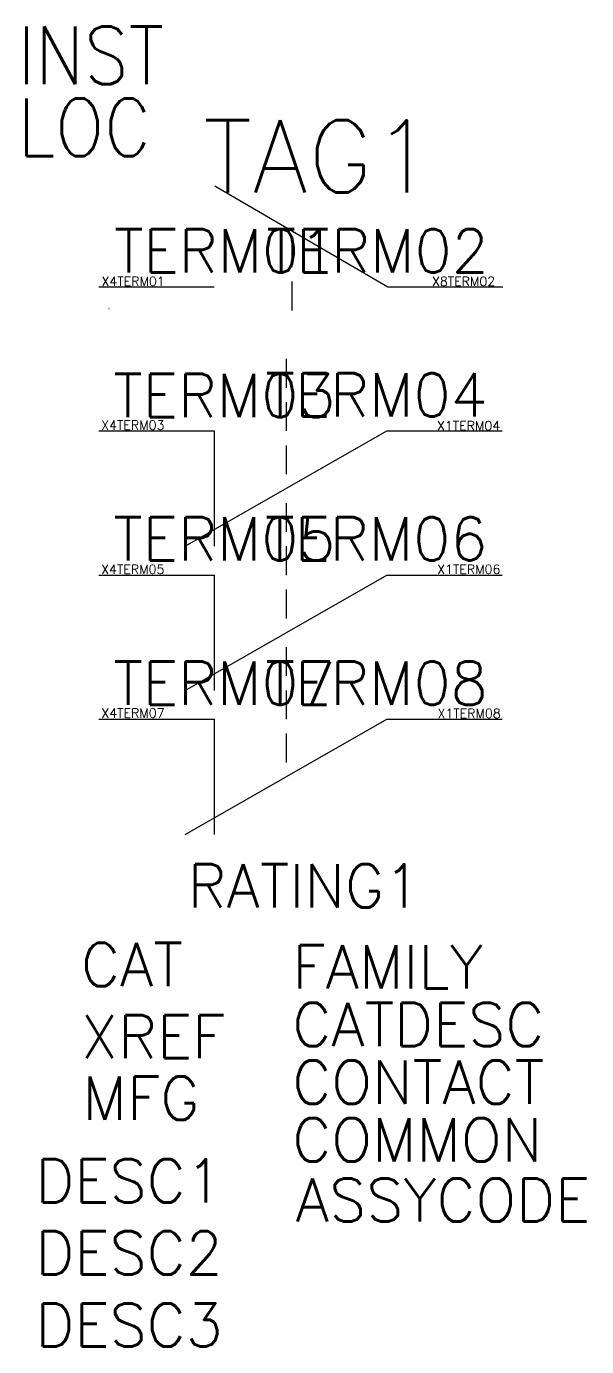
# Model space of a CAD drawing. Header units: inches. Extents: x -0.5 to 18.9, y -36.8 to 9.
import ezdxf
from ezdxf.enums import TextEntityAlignment as Align

# ---------------------------------------------------------------- set-up
doc = ezdxf.new("R2010")
doc.units = ezdxf.units.IN
doc.header["$MEASUREMENT"] = 0
doc.styles.get("Standard").update_dxf_attribs({"font": 'txt.shx'})
doc.styles.add('WD_IEC', font='romans.shx', dxfattribs={"width": 0.9, "height": 4})

msp = doc.modelspace()

# ---------------------------------------------------------------- linework, layer by layer
for p, q in [((6.027, 3.5), (12.027, 0)), ((8.704, 1.673), (8.704, 0.681)), ((2, 0), (6, 0)), ((8.699, 0.183), (8.699, -0.817)), ((12.027, 0), (16.027, 0)), ((8.5, -2.5), (8.5, -3.5)), ((8.5, -4), (8.5, -5)), ((2, -5), (6, -5)), ((5, -9), (12, -5)), ((6, -5), (6, -9)), ((12, -5), (16, -5)), ((8.5, -5.5), (8.5, -6.5)), ((8.5, -7.5), (8.5, -8.5)), ((8.5, -9), (8.5, -10)), ((2, -10), (6, -10)), ((5, -14), (12, -10)), ((6, -10), (6, -14)), ((12, -10), (16, -10)), ((8.5, -10.5), (8.5, -11.5)), ((8.5, -12.5), (8.5, -13.5)), ((8.5, -14), (8.5, -15)), ((2, -15), (6, -15)), ((5, -19), (12, -15)), ((6, -15), (6, -19)), ((12, -15), (16, -15)), ((8.5, -15.5), (8.5, -16.5))]:
    msp.add_line(p, q)
msp.add_circle((2.355, -0.754), 0.0000813)

# ---------------------------------------------------------------- texts
at = {"style": 'WD_IEC', "width": 0.9, "flags": 1}
for tag, p in [('INST', (-0.821, 7.036)), ('LOC', (-0.821, 4.536))]:
    msp.add_attdef(tag, p, '', height=2, dxfattribs=at)
for tag, p, s, height in [('TAG1', (5.617, 3.278), 'ДК-13', 2.5), ('TERM01', (2.525, 0.499), '53', 1.5), ('TERM03', (2.499, -4.52), '71', 1.5), ('TERM05', (2.501, -9.491), '61', 1.5), ('TERM07', (2.503, -14.498), '51', 1.5)]:
    msp.add_attdef(tag, p, s, height=height)
for tag, text, p in [('TERM02', '54', (15.533, 0.499)), ('TERM04', '72', (15.495, -4.5)), ('TERM06', '62', (15.486, -9.495)), ('TERM08', '52', (15.499, -14.499))]:
    msp.add_attdef(tag, text=text, height=1.5).set_placement(p, align=Align.RIGHT)
at = {"flags": 1}
for tag, p, s, height in [('X4TERM01', (2.096, 0.033), '', 0.32), ('X8TERM02', (13.564, 0.031), '', 0.32), ('X4TERM03', (2.086, -4.958), '', 0.32), ('X4TERM05', (2.084, -9.959), '', 0.32), ('X4TERM07', (2.09, -14.947), '', 0.32), ('CAT', (1.383, -24.262), '', 1.5), ('FAMILY', (8.718, -24.342), 'MS_ACKO', 1.5), ('CATDESC', (8.718, -26.342), '', 1.5), ('XREF', (1.383, -26.762), '', 1.5), ('CONTACT', (8.718, -28.342), '', 1.5), ('MFG', (1.438, -28.897), '', 1.5), ('COMMON', (8.718, -30.342), '', 1.5), ('DESC1', (-0.193, -31.765), '', 1.5), ('ASSYCODE', (8.838, -32.428), '', 1.5), ('DESC2', (-0.193, -34.265), '', 1.5), ('DESC3', (-0.193, -36.765), '', 1.5)]:
    msp.add_attdef(tag, p, s, height=height, dxfattribs=at)
for tag, p in [('X1TERM04', (15.933, -4.976)), ('X1TERM06', (15.939, -9.958)), ('X1TERM08', (15.95, -14.959))]:
    msp.add_attdef(tag, text='', height=0.32, dxfattribs=at).set_placement(p, align=Align.RIGHT)
msp.add_attdef('RATING1', text='', height=1.5).set_placement((9.133, -21.531), align=Align.CENTER)

doc.saveas('drawing.dxf')
